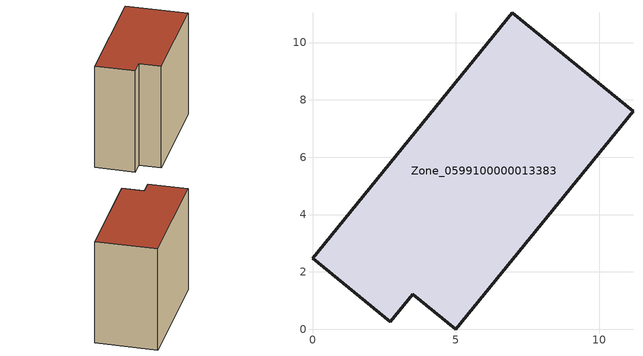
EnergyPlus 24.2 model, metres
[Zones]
Zone_0599100000013383
 floor ground (C_G): 3.49,1.23 2.72,0.27 0,2.48 6.96,11.04 11.18,7.61 4.99,0 z0
 wall outside (C_F): 6.96,11.04 0,2.48 2.72,0.27 3.49,1.23 4.99,0 11.18,7.61 6.96,11.04 z0:9.56
 roof outside (C_R): 4.99,0 11.18,7.61 6.96,11.04 0,2.48 2.72,0.27 3.49,1.23 z9.56
[BUILDING]
Pand.0599100000013383: North Axis=0; Terrain=City; Loads Convergence Tolerance Value=0.04; Temperature Convergence Tolerance Value=0.4; Solar Distribution=FullExterior; Maximum Number of Warmup Days=25; Minimum Number of Warmup Days=1
[Site:Location]
Rotterdam.The.Hague.AP_ZH_NLD Design_Conditions: Latitude=51.96; Longitude=4.45; Time Zone=1; Elevation=-4.5
[SITE:GROUNDTEMPERATURE:BUILDINGSURFACE]
18, 18, 18, 18, 18, 18, 18, 18, 18, 18, 18, 18
[MATERIAL] Thermal Absorptance=0.9; Solar Absorptance=0.7; Visible Absorptance=0.7
Name | Roughness | Thickness | Conductivity | Density | Specific Heat
G.TI.1946 | MediumSmooth | 0.15 | 1 | 540 | 1210
F.TI.1946 | Rough | 0.3 | 0.857143 | 1920 | 840
R.TI.1946 | MediumRough | 0.2 | 0.1 | 1500 | 1000
[CONSTRUCTION]
C_G: G.TI.1946
C_F: F.TI.1946
C_R: R.TI.1946
[ZONE]
Zone_0599100000013383: Type=1; Multiplier=1; Ceiling Height=Autocalculate; Volume=Autocalculate; Floor Area=autocalculate; Part of Total Floor Area=Yes
[ZONEINFILTRATION:DESIGNFLOWRATE]
Infil_Zone_0599100000013383: Zone or ZoneList or Space or SpaceList=Zone_0599100000013383; Schedule=AlwaysOn; Design Flow Rate Calculation Method=Flow/Area; Flow Rate per Floor Area=0.003; Constant Term Coefficient=1; Temperature Term Coefficient=0; Velocity Term Coefficient=0; Velocity Squared Term Coefficient=0
[HVACTEMPLATE:ZONE:IDEALLOADSAIRSYSTEM]
Zone_0599100000013383: Maximum Heating Supply Air Temperature=50; Minimum Cooling Supply Air Temperature=13; Maximum Heating Supply Air Humidity Ratio=0.0156; Minimum Cooling Supply Air Humidity Ratio=0.0077; Heating Limit=NoLimit; Cooling Limit=NoLimit; Dehumidification Control Type=ConstantSensibleHeatRatio; Cooling Sensible Heat Ratio=0.7; Dehumidification Setpoint=60; Humidification Control Type=None; Humidification Setpoint=30; Outdoor Air Method=None; Outdoor Air Flow Rate per Person=0.00944; Outdoor Air Flow Rate per Zone Floor Area=0; Outdoor Air Flow Rate per Zone=0; Demand Controlled Ventilation Type=None; Outdoor Air Economizer Type=NoEconomizer; Heat Recovery Type=None; Sensible Heat Recovery Effectiveness=0.7; Latent Heat Recovery Effectiveness=0.65
[ZONECONTROL:THERMOSTAT]
ThermostatControl_Zone_0599100000013383: Zone or ZoneList=Zone_0599100000013383; Control Type Schedule=DualSetpointControlType; Control 1=Thermostat_Zone_0599100000013383; Temperature Difference Between Cutout And Setpoint=0
[THERMOSTATSETPOINT:DUALSETPOINT]
Thermostat_Zone_0599100000013383: Heating Setpoint Temperature Schedule=HeatingSetpoint_Zone_0599100000013383; Cooling Setpoint Temperature Schedule=CoolingSetpoint_Zone_0599100000013383
[SCHEDULE:COMPACT]
HeatingSetpoint_Zone_0599100000013383: Through: 12/31, For: AllDays, Until: 24:00, 21
CoolingSetpoint_Zone_0599100000013383: Through: 12/31, For: AllDays, Until: 24:00, 24
DualSetpointControlType: Through: 12/31, For: AllDays, Until: 24:00, 4
AlwaysOn: Through: 12/31, For: AllDays, Until: 24:00, 1
